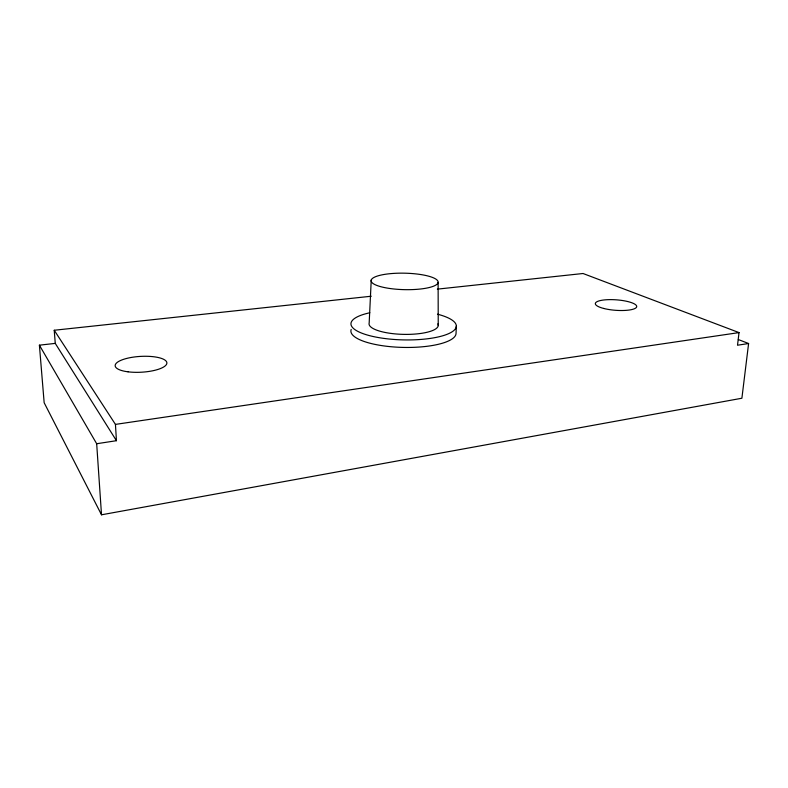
<?xml version="1.0" encoding="UTF-8"?>
<svg xmlns="http://www.w3.org/2000/svg" width="788" height="788" viewBox="0 0 788 788"><rect width="100%" height="100%" fill="white"/><g stroke="black" fill="none" stroke-linecap="round" stroke-linejoin="round"><path stroke-width="1.18" d="M456.321 326.222L456.045 333.432A52.589 15.268 1.3 0 1 400.373 347.331A52.589 15.268 1.3 0 1 351.182 329.463M371.237 279.986L369.178 322.952A34.613 9.82 1.3 0 0 404.628 334.388A34.613 9.82 1.3 0 0 437.882 323.829M437.37 289.137L583.031 273.505L739.026 332.595L737.519 345.223L748.6 343.519L741.892 398.236L101.514 514.8L44.158 402.727L39.4 345.174L55.258 343.391L116.447 440.699L96.678 443.733L39.4 345.174M371.266 296.229L54.234 330.251L115.442 424.397L739.026 332.595M738.326 339.539L748.6 343.519M54.234 330.251L55.258 343.391M96.678 443.733L101.514 514.8M115.442 424.397L116.447 440.699M438.118 282.37A33.52 8.235 1.3 0 1 387.046 288.053A33.52 8.235 1.3 0 1 388.701 273.83A33.52 8.235 1.3 0 1 438.118 282.37L438.236 325.543M437.488 314.185A52.707 14.962 1.3 0 1 441.94 336.013A52.707 14.962 1.3 0 1 365.268 334.398A52.707 14.962 1.3 0 1 369.848 312.757M603.618 308.433A20.754 5.25 4.2 0 0 636.576 307.103A20.754 5.25 4.2 0 0 607.853 299.676A20.754 5.25 4.2 0 0 603.618 308.433M128.04 371.818A25.896 7.919 -3.2 0 0 166.879 363.032A25.896 7.919 -3.2 0 0 128.148 358.077A25.896 7.919 -3.2 0 0 128.04 371.818"/></g></svg>
